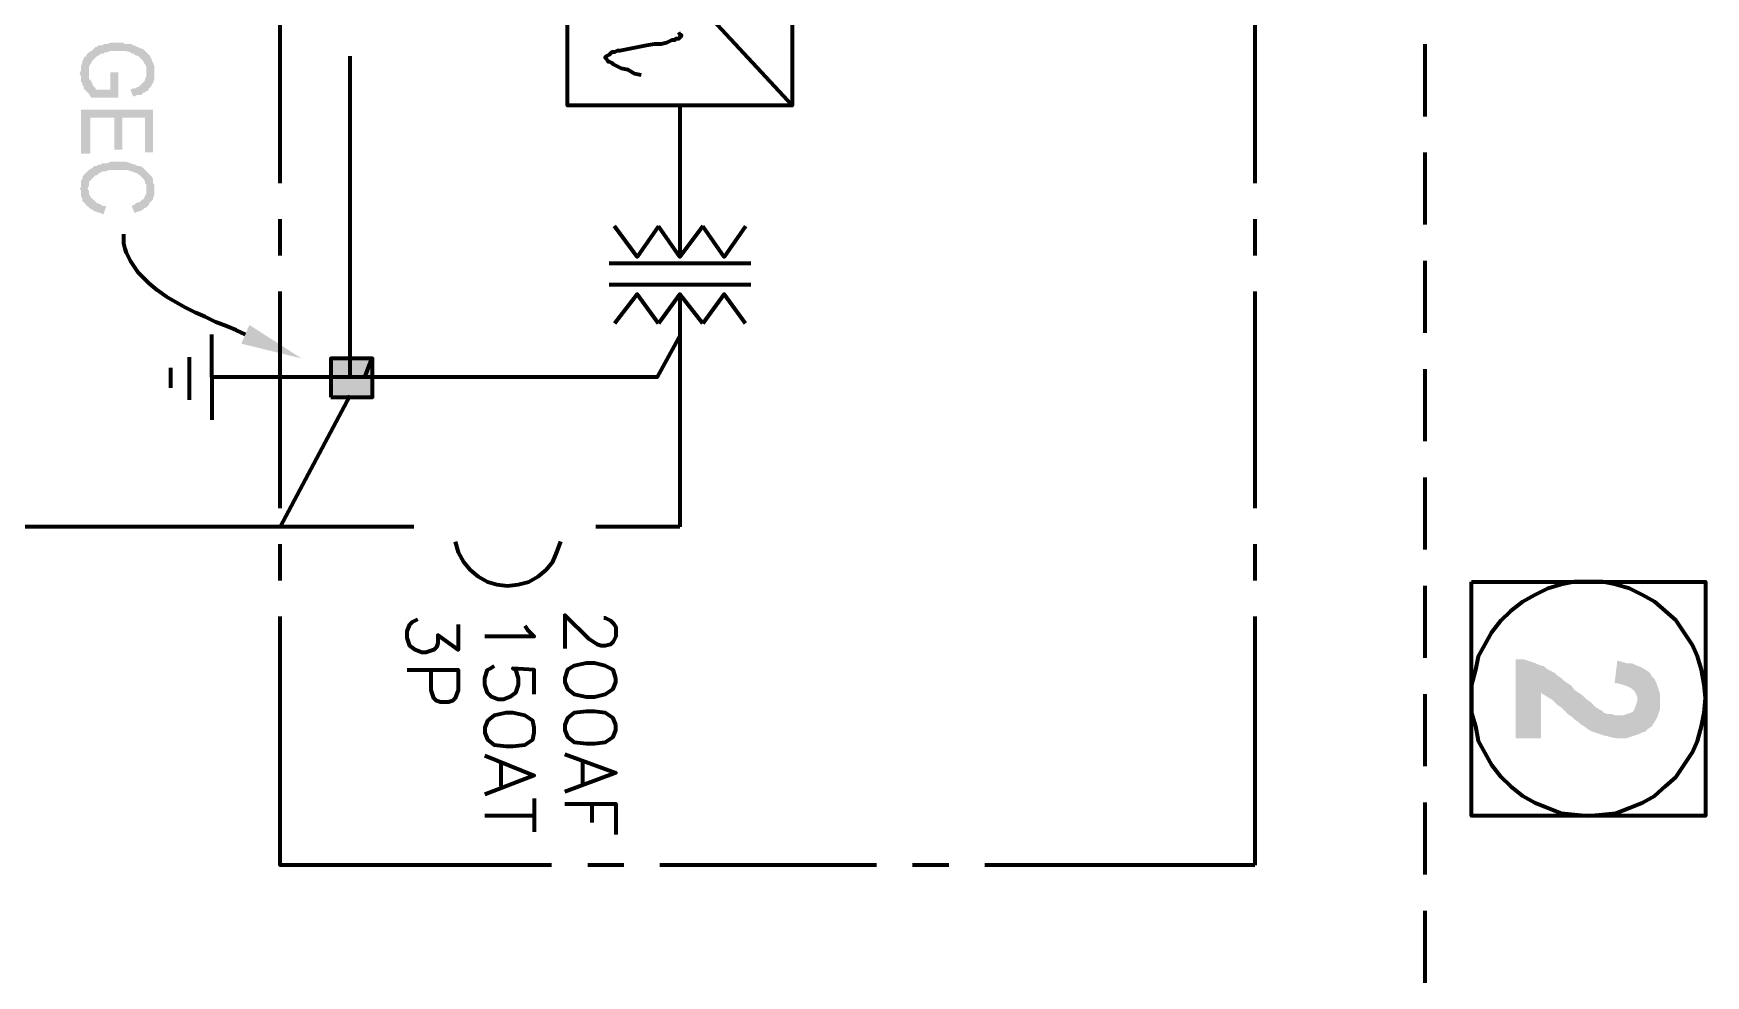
# Model space of a CAD drawing. Header units: inches. Extents: x -186 to 186, y -282 to 282.
# Drawn here: x 76.83 to 123.15, y -119.28 to -93.19 of the extents above; entities that cross this region are included whole.
import ezdxf

# ---------------------------------------------------------------- set-up
doc = ezdxf.new("R2010")
doc.units = ezdxf.units.IN
doc.header["$MEASUREMENT"] = 0
doc.layers.add('H', color=7, linetype='CONTINUOUS', lineweight=100)
doc.layers.add('P', color=250, linetype='CONTINUOUS', lineweight=100)

msp = doc.modelspace()

# ---------------------------------------------------------------- hatches: boundary and pattern name
at = {"layer": 'H', "linetype": 'Continuous'}
for points in [[(80.185, -94.259), (80.185, -94.148), (80.185, -94.111), (80.148, -94), (80.111, -93.926), (80.111, -93.889), (80.074, -93.852), (80.074, -93.815), (80.037, -93.778), (80, -93.741), (79.963, -93.704), (79.926, -93.667), (79.889, -93.63), (79.704, -93.556), (79.63, -93.519), (79.593, -93.519), (79.556, -93.481), (79.444, -93.481), (79.37, -93.481), (79.333, -93.444), (79.222, -93.444), (79.148, -93.444), (79.074, -93.444), (78.963, -93.444), (78.852, -93.481), (78.778, -93.481), (78.741, -93.519), (78.704, -93.519), (78.63, -93.519), (78.593, -93.556), (78.556, -93.556), (78.481, -93.63), (78.444, -93.667), (78.37, -93.704), (78.296, -93.778), (78.296, -93.815), (78.222, -93.852), (78.222, -93.889), (78.185, -93.963), (78.185, -94), (78.148, -94.111), (78.148, -94.148), (78.148, -94.222), (78.111, -94.296), (78.148, -94.37), (78.148, -94.407), (78.148, -94.481), (78.148, -94.519), (78.185, -94.556), (78.185, -94.63), (78.222, -94.63), (78.222, -94.704), (78.259, -94.741), (78.296, -94.778), (78.333, -94.815), (78.37, -94.852), (78.37, -94.259), (78.37, -94.185), (78.37, -94.148), (78.37, -94.111), (78.407, -94.037), (78.444, -94), (78.444, -93.963), (78.481, -93.926), (78.519, -93.889), (78.556, -93.852), (78.593, -93.815), (78.667, -93.778), (78.704, -93.741), (78.778, -93.741), (78.815, -93.704), (78.889, -93.704), (78.963, -93.667), (79.037, -93.667), (79.111, -93.667), (79.222, -93.667), (79.296, -93.667), (79.37, -93.667), (79.519, -93.704), (79.556, -93.741), (79.63, -93.741), (79.63, -93.778), (79.741, -93.815), (79.778, -93.852), (79.852, -93.926), (79.889, -93.963), (79.889, -94), (79.926, -94.037), (79.963, -94.111), (79.963, -94.148), (79.963, -94.259), (80, -94.778), (80.037, -94.704), (80.074, -94.667), (80.111, -94.63), (80.111, -94.593), (80.148, -94.556), (80.185, -94.444), (80.185, -94.37), (80.185, -94.333)], [(79.185, -94.963), (79.185, -94.259), (78.963, -94.259), (78.963, -94.741), (78.556, -94.741), (78.556, -94.704), (78.519, -94.667), (78.481, -94.63), (78.444, -94.519), (78.407, -94.481), (78.37, -94.444), (78.37, -94.37), (78.37, -94.333), (78.37, -94.259), (78.37, -94.852), (78.407, -94.926), (78.444, -94.963)], [(80, -94.778), (79.963, -94.259), (79.963, -94.333), (79.963, -94.37), (79.926, -94.444), (79.926, -94.481), (79.889, -94.519), (79.852, -94.556), (79.778, -94.63), (79.741, -94.667), (79.704, -94.667), (79.667, -94.704), (79.593, -94.704), (79.519, -94.741), (79.593, -94.926), (79.63, -94.926), (79.704, -94.889), (79.741, -94.889), (79.815, -94.889), (79.852, -94.852), (79.889, -94.815), (79.926, -94.815), (79.963, -94.778)], [(80.148, -96.481), (80.148, -95.296), (78.148, -95.296), (78.148, -96.519), (78.407, -96.519), (78.407, -95.519), (79.074, -95.519), (79.074, -96.407), (79.296, -96.407), (79.296, -95.519), (79.926, -95.519), (79.926, -96.481)], [(79.963, -97), (79.926, -96.963), (79.889, -96.926), (79.852, -96.889), (79.778, -96.852), (79.741, -96.852), (79.704, -96.852), (79.667, -96.815), (79.63, -96.815), (79.407, -96.741), (79.37, -96.741), (79.296, -96.741), (79.074, -96.741), (79, -96.741), (78.963, -96.741), (78.889, -96.778), (78.852, -96.778), (78.778, -96.778), (78.741, -96.778), (78.704, -96.815), (78.63, -96.815), (78.593, -96.852), (78.519, -96.852), (78.481, -96.889), (78.444, -96.926), (78.37, -96.963), (78.333, -97), (78.296, -97.037), (78.222, -97.111), (78.185, -97.185), (78.185, -97.222), (78.148, -97.259), (78.148, -97.333), (78.148, -97.37), (78.148, -97.444), (78.111, -97.481), (78.148, -97.519), (78.148, -97.593), (78.148, -97.667), (78.148, -97.704), (78.185, -97.741), (78.185, -97.815), (78.222, -97.852), (78.259, -97.889), (78.296, -97.926), (78.296, -97.963), (78.333, -97.963), (78.333, -97.481), (78.37, -97.407), (78.37, -97.37), (78.37, -97.296), (78.407, -97.259), (78.444, -97.222), (78.481, -97.185), (78.519, -97.148), (78.556, -97.111), (78.593, -97.111), (78.63, -97.074), (78.667, -97.037), (78.704, -97.037), (78.741, -97), (78.852, -97), (78.926, -96.963), (78.963, -96.963), (79.037, -96.963), (79.296, -96.963), (79.37, -96.963), (79.444, -96.963), (79.519, -97), (79.556, -97), (79.63, -97.037), (79.667, -97.037), (79.778, -97.111), (79.815, -97.148), (79.852, -97.185), (79.889, -97.222), (79.926, -97.296), (79.926, -97.333), (79.963, -97.37), (79.963, -97.444), (79.963, -97.519)], [(80.185, -97.519), (80.185, -97.444), (80.185, -97.37), (80.148, -97.333), (80.148, -97.259), (80.148, -97.222), (80.111, -97.148), (80.074, -97.111), (80.037, -97.074), (80, -97.037), (79.963, -97), (79.963, -97.519), (79.963, -97.593), (79.963, -97.63), (79.926, -97.667), (79.889, -97.778), (79.852, -97.778), (79.815, -97.815), (79.778, -97.852), (79.667, -97.889), (79.63, -97.926), (79.556, -97.963), (79.63, -98.148), (79.667, -98.148), (79.741, -98.111), (79.778, -98.111), (79.852, -98.074), (79.889, -98.037), (79.963, -98), (80, -97.963), (80.037, -97.926), (80.037, -97.889), (80.074, -97.852), (80.111, -97.815), (80.148, -97.778), (80.148, -97.741), (80.185, -97.667), (80.185, -97.63), (80.185, -97.556)], [(78.852, -97.963), (78.815, -97.963), (78.741, -97.963), (78.704, -97.926), (78.63, -97.889), (78.593, -97.889), (78.556, -97.852), (78.519, -97.815), (78.481, -97.778), (78.444, -97.741), (78.407, -97.704), (78.37, -97.63), (78.37, -97.593), (78.37, -97.556), (78.333, -97.481), (78.333, -97.963), (78.37, -98), (78.407, -98.037), (78.481, -98.074), (78.519, -98.111), (78.556, -98.111), (78.63, -98.148), (78.667, -98.148), (78.741, -98.185), (78.778, -98.185)], [(82.815, -101.259), (84.259, -102.185), (82.593, -101.778)], [(86.222, -102.185), (85.111, -102.185), (85.111, -103.259)], [(86.222, -102.185), (86.222, -103.259), (85.111, -103.259)], [(121.296, -112.593), (121.259, -111.63), (121.259, -111.667), (121.222, -111.778), (121.185, -111.889), (121.148, -111.963), (121.074, -112), (120.963, -112.037), (120.852, -112.074), (120.667, -112.074), (120.556, -112.037), (120.444, -112.037), (120.333, -112), (120.259, -111.926), (120.222, -111.926), (120.185, -111.889), (120.111, -111.852), (120.037, -111.778), (119.963, -111.704), (119.852, -111.63), (119.741, -111.519), (119.63, -111.444), (119.519, -111.37), (119.444, -111.259), (119.333, -111.185), (119.222, -111.111), (119.148, -111.037), (119.037, -110.963), (118.963, -110.889), (118.889, -110.852), (118.815, -110.815), (118.741, -110.778), (118.667, -110.704), (118.63, -110.704), (118.519, -110.667), (118.444, -110.63), (118.333, -110.593), (118.222, -110.556), (118.111, -110.519), (118, -110.519), (117.889, -110.519), (117.889, -112.704), (118.593, -112.704), (118.593, -111.444), (118.63, -111.481), (118.704, -111.519), (118.815, -111.593), (118.889, -111.63), (118.963, -111.704), (119.037, -111.778), (119.148, -111.852), (119.259, -111.963), (119.333, -112.037), (119.444, -112.111), (119.519, -112.185), (119.63, -112.259), (119.704, -112.333), (119.778, -112.37), (119.926, -112.481), (120, -112.519), (120.111, -112.556), (120.222, -112.593), (120.333, -112.63), (120.37, -112.63), (120.481, -112.667), (120.667, -112.704), (120.963, -112.704), (121.074, -112.667), (121.185, -112.63)], [(121.889, -111.667), (121.889, -111.593), (121.889, -111.481), (121.852, -111.37), (121.815, -111.259), (121.778, -111.148), (121.741, -111.074), (121.667, -111), (121.63, -110.926), (121.556, -110.852), (121.37, -110.741), (121.185, -110.667), (121.111, -110.63), (120.963, -110.63), (120.852, -110.593), (120.704, -110.556), (120.63, -111.185), (120.704, -111.185), (120.852, -111.222), (120.963, -111.259), (121.037, -111.296), (121.111, -111.333), (121.185, -111.407), (121.222, -111.481), (121.259, -111.556), (121.259, -111.63), (121.296, -112.593), (121.37, -112.556), (121.481, -112.519), (121.556, -112.444), (121.667, -112.37), (121.704, -112.296), (121.778, -112.185), (121.815, -112.111), (121.852, -112), (121.889, -111.889), (121.889, -111.778)]]:
    msp.add_hatch(color=0, dxfattribs=at).paths.add_polyline_path(points)

# ---------------------------------------------------------------- linework, layer by layer
at = {"layer": 'P', "color": 0, "linetype": 'Continuous'}
for points in [[(91.63, -88.481), (97.852, -88.481), (97.852, -95.185), (91.63, -95.185), (91.63, -88.481)], [(97.852, -95.185), (91.63, -88.481)], [(83.667, -97.333), (83.667, -91.333)], [(110.667, -91.333), (110.667, -97.333)], [(94.704, -93.148), (94.741, -93.222), (94.778, -93.222), (94.778, -93.259), (94.741, -93.296), (94.704, -93.333), (94.63, -93.333), (94.593, -93.37), (94.519, -93.37), (94.444, -93.407), (94.37, -93.444), (94.222, -93.481), (94.037, -93.481), (93.815, -93.519), (93.444, -93.593), (93.259, -93.63), (93.074, -93.667), (93, -93.667), (92.926, -93.704), (92.852, -93.704), (92.815, -93.741), (92.778, -93.778), (92.704, -93.815), (92.667, -93.852), (92.667, -93.852), (92.704, -93.889), (92.741, -93.963), (92.778, -93.963), (92.852, -94), (92.889, -94.037), (92.963, -94.074), (93.111, -94.148), (93.296, -94.185), (93.481, -94.296), (93.667, -94.333)], [(115.37, -93.481), (115.37, -95.481)], [(85.593, -93.815), (85.593, -102.704)], [(94.741, -95.185), (94.741, -99.37)], [(115.37, -96.481), (115.37, -98.481)], [(83.667, -99.333), (83.667, -98.333)], [(94.148, -98.519), (93.556, -99.37), (92.926, -98.519)], [(95.37, -98.519), (94.741, -99.37), (94.148, -98.519)], [(96.556, -98.519), (95.963, -99.37), (95.37, -98.519)], [(110.667, -98.333), (110.667, -99.333)], [(82.704, -101.519), (82.444, -101.407), (82.185, -101.296), (81.889, -101.185), (81.593, -101.037), (81.333, -100.926), (81.037, -100.778), (80.778, -100.63), (80.519, -100.481), (80.259, -100.296), (80.037, -100.111), (79.926, -100), (79.852, -99.926), (79.741, -99.815), (79.667, -99.704), (79.593, -99.593), (79.519, -99.481), (79.407, -99.259), (79.37, -99.148), (79.333, -99), (79.333, -98.889), (79.333, -98.741)], [(96.704, -99.556), (92.778, -99.556)], [(115.37, -99.481), (115.37, -101.481)], [(83.667, -106.333), (83.667, -100.333)], [(96.704, -100.148), (92.778, -100.148)], [(94.148, -101.222), (93.556, -100.407), (92.926, -101.222)], [(95.37, -101.222), (94.741, -100.407), (94.148, -101.222)], [(94.741, -100.407), (94.741, -106.852)], [(96.556, -101.222), (95.963, -100.407), (95.37, -101.222)], [(110.667, -100.333), (110.667, -106.333)], [(81.778, -102.704), (81.778, -101.519)], [(94.741, -101.556), (94.111, -102.704), (85.593, -102.704)], [(81.148, -102.148), (81.148, -103.333)], [(85.074, -103.259), (86.222, -103.259), (86.222, -102.185), (85.074, -102.185), (85.074, -103.259)], [(86.185, -102.222), (86, -102.704)], [(80.63, -102.444), (80.63, -103)], [(85.593, -102.704), (81.778, -102.704), (81.778, -103.889)], [(115.37, -102.481), (115.37, -104.481)], [(85.593, -103.222), (83.667, -106.852)], [(115.37, -105.481), (115.37, -107.481)], [(83.667, -106.852), (49.444, -106.852)], [(87.37, -106.852), (83.667, -106.852)], [(94.741, -106.852), (92.407, -106.852)], [(83.667, -108.333), (83.667, -107.333)], [(88.519, -107.259), (88.593, -107.556), (88.741, -107.815), (88.926, -108.037), (89.148, -108.222), (89.407, -108.37), (89.667, -108.444), (89.963, -108.481), (90.259, -108.444), (90.556, -108.37), (90.815, -108.222), (91.037, -108.037), (91.222, -107.815), (91.333, -107.556), (91.444, -107.259)], [(110.667, -107.333), (110.667, -108.333)], [(119.889, -114.852), (120.296, -114.815), (120.667, -114.778), (121.037, -114.63), (121.407, -114.481), (121.741, -114.296), (122.037, -114.037), (122.333, -113.778), (122.556, -113.444), (122.778, -113.111), (122.926, -112.778), (123.037, -112.37), (123.111, -112), (123.148, -111.593), (123.111, -111.222), (123.037, -110.815), (122.926, -110.444), (122.778, -110.111), (122.556, -109.778), (122.333, -109.444), (122.037, -109.185), (121.741, -108.926), (121.407, -108.741), (121.037, -108.556), (120.667, -108.444), (120.296, -108.37), (119.889, -108.37), (119.519, -108.37), (119.148, -108.444), (118.778, -108.556), (118.407, -108.741), (118.074, -108.926), (117.741, -109.185), (117.481, -109.444), (117.222, -109.778), (117.037, -110.111), (116.852, -110.444), (116.778, -110.815), (116.667, -111.222), (116.667, -111.593), (116.667, -112), (116.778, -112.37), (116.852, -112.778), (117.037, -113.111), (117.222, -113.444), (117.481, -113.778), (117.741, -114.037), (118.074, -114.296), (118.407, -114.481), (118.778, -114.63), (119.148, -114.778), (119.519, -114.815), (119.889, -114.852)], [(116.667, -108.37), (123.148, -108.37), (123.148, -114.852), (116.667, -114.852), (116.667, -108.37)], [(115.37, -108.481), (115.37, -110.481)], [(92.63, -109.37), (92.667, -109.37), (92.815, -109.444), (92.889, -109.519), (92.963, -109.63), (92.963, -109.889), (92.889, -110.037), (92.815, -110.111), (92.667, -110.148), (92.556, -110.148), (92.444, -110.111), (92.222, -109.963), (91.556, -109.296), (91.556, -110.222)], [(91.185, -116.222), (83.667, -116.222), (83.667, -109.333)], [(88.593, -109.556), (88.593, -110.259), (88.037, -109.852), (88.037, -110.074), (88, -110.185), (87.926, -110.259), (87.704, -110.333), (87.593, -110.333), (87.407, -110.259), (87.259, -110.148), (87.185, -109.926), (87.185, -109.741), (87.259, -109.556), (87.333, -109.481), (87.481, -109.407)], [(90.444, -109.593), (90.519, -109.704), (90.704, -109.889), (89.333, -109.889)], [(110.667, -109.333), (110.667, -116.222)], [(92.963, -111.037), (92.889, -110.815), (92.667, -110.704), (92.37, -110.63), (92.148, -110.63), (91.815, -110.704), (91.63, -110.815), (91.556, -111.037), (91.556, -111.148), (91.63, -111.333), (91.815, -111.481), (92.148, -111.556), (92.37, -111.556), (92.667, -111.481), (92.889, -111.333), (92.963, -111.148), (92.963, -111.037)], [(87.185, -110.815), (88.593, -110.815), (88.593, -111.37), (88.519, -111.593), (88.444, -111.667), (88.333, -111.704), (88.111, -111.704), (88, -111.667), (87.926, -111.593), (87.852, -111.37), (87.852, -110.815)], [(90.704, -111.481), (90.704, -110.815), (90.111, -110.778), (90.185, -110.815), (90.259, -111.037), (90.259, -111.222), (90.185, -111.444), (90.037, -111.556), (89.852, -111.63), (89.704, -111.63), (89.519, -111.556), (89.407, -111.444), (89.333, -111.222), (89.333, -111.037), (89.407, -110.815), (89.481, -110.778), (89.593, -110.704)], [(115.37, -111.481), (115.37, -113.481)], [(90.704, -112.407), (90.667, -112.222), (90.444, -112.074), (90.111, -112), (89.926, -112), (89.593, -112.074), (89.407, -112.222), (89.333, -112.407), (89.333, -112.556), (89.407, -112.741), (89.593, -112.889), (89.926, -112.926), (90.111, -112.926), (90.444, -112.889), (90.667, -112.741), (90.704, -112.556), (90.704, -112.407)], [(92.963, -112.333), (92.889, -112.148), (92.667, -112), (92.37, -111.963), (92.148, -111.963), (91.815, -112), (91.63, -112.148), (91.556, -112.333), (91.556, -112.481), (91.63, -112.667), (91.815, -112.815), (92.148, -112.852), (92.37, -112.852), (92.667, -112.815), (92.889, -112.667), (92.963, -112.481), (92.963, -112.333)], [(89.333, -113.185), (90.704, -113.741), (89.333, -114.259)], [(89.778, -113.407), (89.778, -114.037)], [(91.556, -113.148), (92.963, -113.667), (91.556, -114.185)], [(92.037, -113.333), (92.037, -114)], [(90.704, -114.37), (90.704, -115.296)], [(90.704, -114.852), (89.333, -114.852)], [(91.556, -114.519), (92.963, -114.519), (92.963, -115.37)], [(92.296, -114.519), (92.296, -115.037)], [(115.37, -114.481), (115.37, -116.481)], [(93.185, -116.222), (92.185, -116.222)], [(100.185, -116.222), (94.185, -116.222)], [(102.185, -116.222), (101.185, -116.222)], [(110.667, -116.222), (103.185, -116.222)], [(115.37, -117.481), (115.37, -119.481)]]:
    msp.add_lwpolyline(points, dxfattribs=at)

doc.saveas('drawing.dxf')
